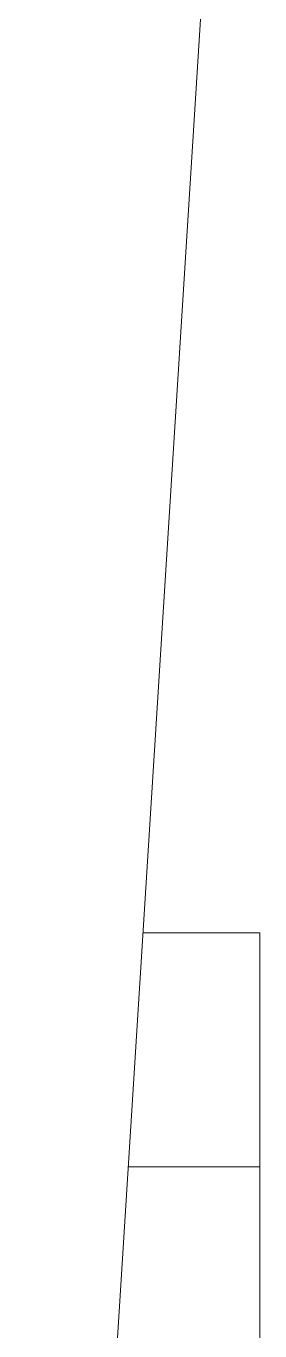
# Model space of a CAD drawing. Header units: millimetres. Extents: x 117382 to 126876, y -1151 to 1280.
# Drawn here: x 126613.17 to 126617.17, y 846.8 to 869.08 of the extents above; entities that cross this region are included whole.
import ezdxf

# ---------------------------------------------------------------- set-up
doc = ezdxf.new("R2010")
doc.units = ezdxf.units.MM
doc.linetypes.add('DASHED', pattern=[0])
doc.layers.add('DIE_P', color=2, linetype='Continuous')
doc.layers.add('TEXT', color=4, linetype='Continuous')

# ---------------------------------------------------------------- blocks, each defined once
blk = doc.blocks.new('*u7591')
at = {"layer": 'DIE_P', "color": 2, "linetype": 'Continuous', "lineweight": 13}
blk.add_line((3.673, 58.382), (0, 0), dxfattribs=at)
at = {"layer": 'DIE_P', "color": 31, "linetype": 'DASHED', "lineweight": 13}
for p, q in [((2.001, 31.813), (4.001, 31.813)), ((4.001, 27.813), (4.001, 31.813)), ((4.001, 27.813), (4.001, 20.427))]:
    blk.add_line(p, q, dxfattribs=at)
at = {"layer": 'DIE_P', "color": 155, "linetype": 'DASHED', "lineweight": 13}
blk.add_line((1.75, 27.813), (4.001, 27.813), dxfattribs=at)
blk.add_line((1.75, 27.813), (4.001, 27.813), dxfattribs=at)

msp = doc.modelspace()

# ---------------------------------------------------------------- block references
at = {"layer": 'TEXT'}
msp.add_blockref('*u7591', (126613.167, 821.784), dxfattribs=at)

doc.saveas('drawing.dxf')
